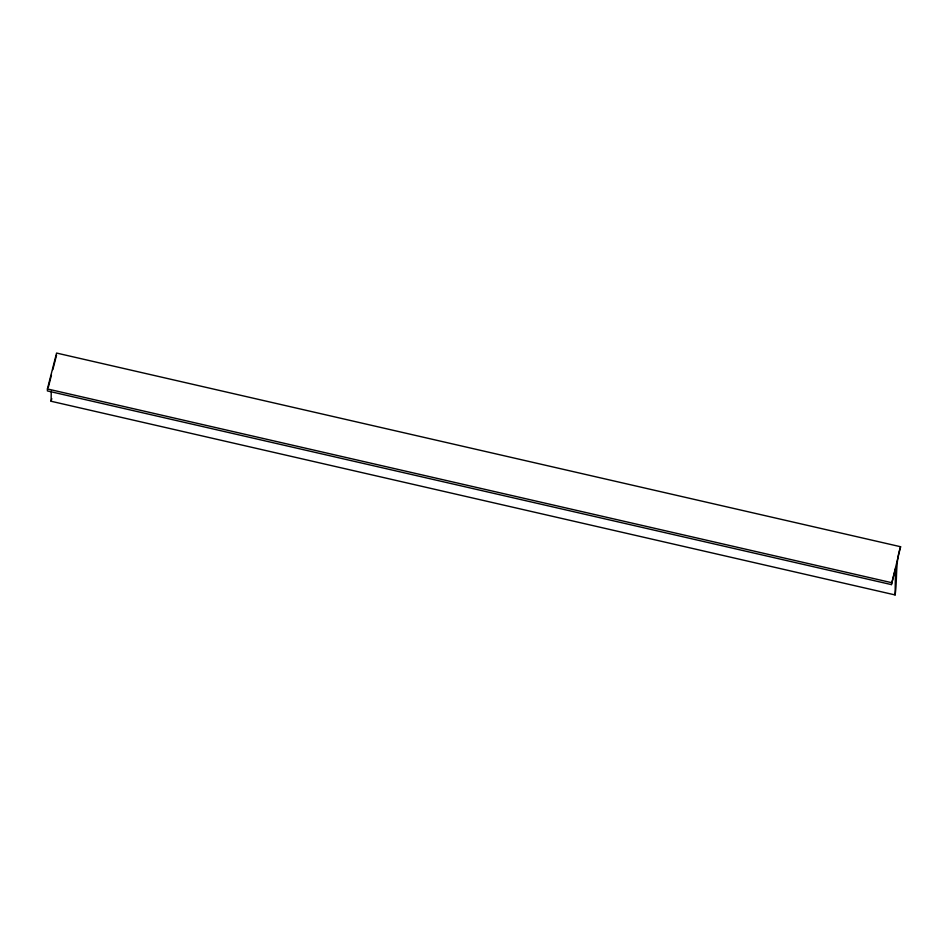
<?xml version="1.0" encoding="UTF-8"?>
<svg xmlns="http://www.w3.org/2000/svg" width="948" height="948" viewBox="0 0 948 948"><rect width="100%" height="100%" fill="white"/><g stroke="black" fill="none" stroke-linecap="round" stroke-linejoin="round"><path stroke-width="1.42" d="M895.113 594.941C897.436 578.932 895.161 562.33 900.6 546.735L56.584 353.059L47.424 388.953L47.4 390.931L891.416 584.608L895.481 568.658L895.113 594.941L51.109 401.265L51.251 391.05M891.416 584.608L900.6 546.735M48.419 386.95L51.465 374.981M52.827 369.661L56.56 355.038M51.109 401.265L51.785 398.61M47.424 388.953L891.44 582.629"/></g></svg>
